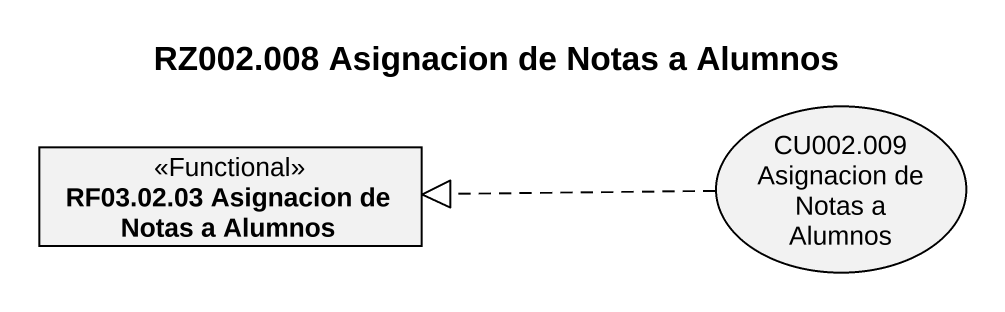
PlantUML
@startuml
title RZ002.008 Asignacion de Notas a Alumnos
allowmixing
hide circle
hide empty members
class "RF03.02.03 Asignacion de Notas a Alumnos" as RF03_02_03_Asignacion_de <<Functional>>
usecase "CU002.009 Asignacion de Notas a Alumnos" as CU002_009_Asignacion_de
CU002_009_Asignacion_de .left.|> RF03_02_03_Asignacion_de
@enduml
